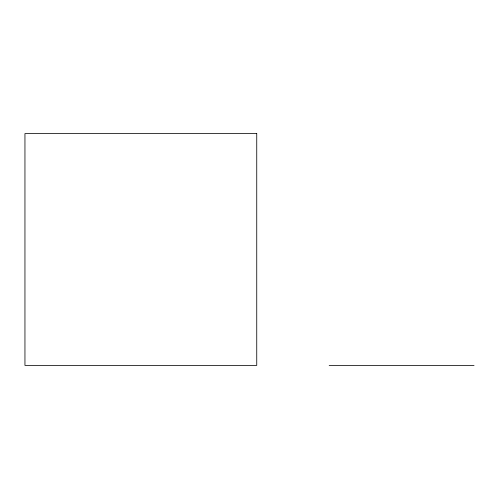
<?xml version="1.0" encoding="UTF-8"?>
<svg xmlns="http://www.w3.org/2000/svg" width="499" height="499" viewBox="0 0 499 499"><rect width="100%" height="100%" fill="white"/><g stroke="black" fill="none" stroke-linecap="round" stroke-linejoin="round"><path stroke-width="0.75" d="M329.178 365.399L474.05 365.399M256.742 133.601L24.95 133.601L24.95 365.399L256.742 365.399L256.742 133.601"/></g></svg>
